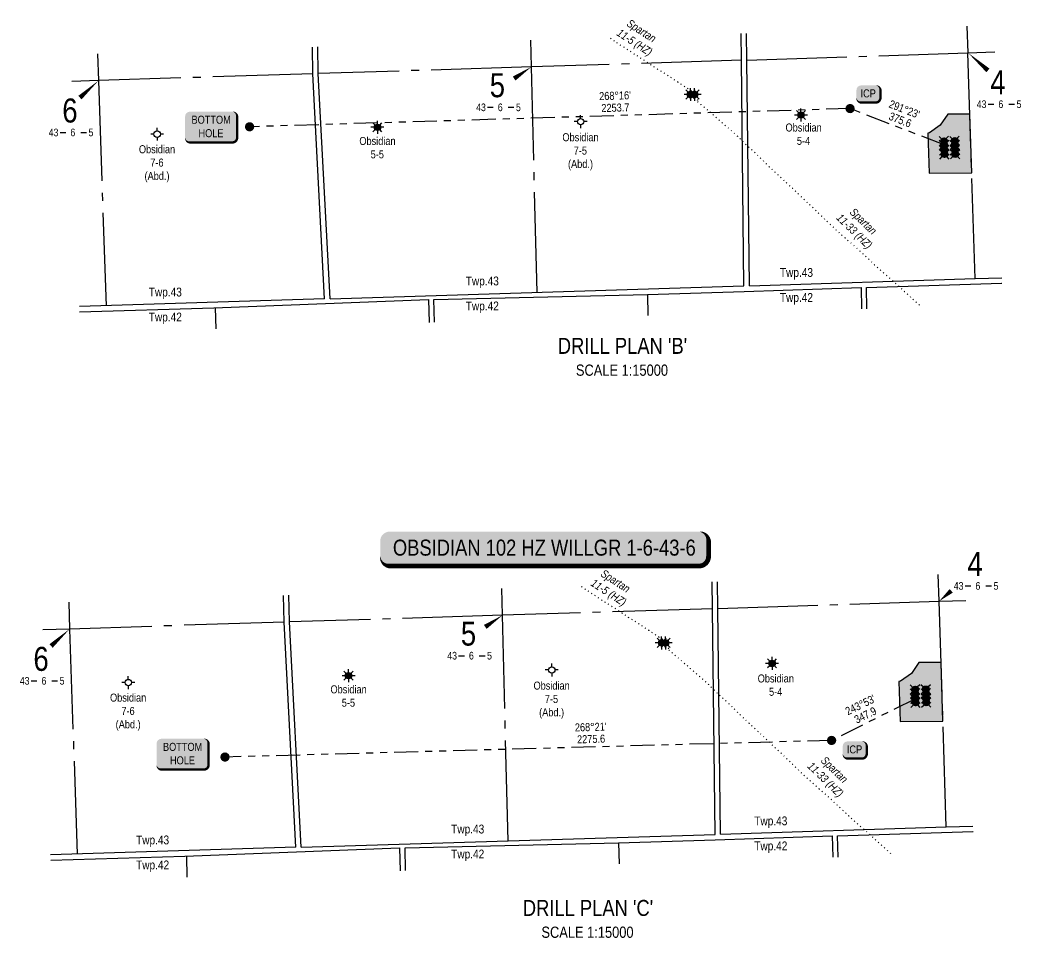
# Model space of a CAD drawing. Extents: x 640289 to 652763, y 5833822 to 5839625.
# Drawn here: x 640428 to 641677, y 5837552 to 5838699 of the extents above; entities that cross this region are included whole.
import ezdxf
from ezdxf.enums import TextEntityAlignment as Align

# ---------------------------------------------------------------- set-up
doc = ezdxf.new("R2010")
doc.units = 0
doc.header["$LTSCALE"] = 5
for name, pattern in [('foc-DOT', [1, 0.2, -0.8]), ('foc-DRILLPATH', [14.75, 6, -1.75, 1.75, -1.75, 1.75, -1.75]), ('foc-QUARTERLINE', [33, 25, -3, 2, -3])]:
    doc.linetypes.add(name, pattern=pattern)
for name, color, linetype in [('10', 1, 'Continuous'), ('9', 3, 'Continuous'), ('AS-DRILL-T', 8, 'Continuous'), ('CG-NOTES', 7, 'Continuous'), ('DETAIL-HZ-Existing', 8, 'foc-DOT'), ('DETAIL-T', 7, 'Continuous'), ('DRILL-T', 8, 'Continuous'), ('F-WS-S', 8, 'Continuous'), ('L-BD', 7, 'Continuous'), ('L-MON', 1, 'Continuous'), ('L-QSEC', 8, 'foc-QUARTERLINE'), ('L-SEC', 7, 'Continuous'), ('L-SECLBL', 7, 'Continuous'), ('L-SECQ', 8, 'foc-QUARTERLINE'), ('P-PDRILLPATH', 12, 'foc-DRILLPATH'), ('P-PROPOSED', 10, 'Continuous'), ('P-PROPOSED-H', 21, 'Continuous')]:
    doc.layers.add(name, color=color, linetype=linetype)
doc.styles.add('100L', font='ARIALN.TTF', dxfattribs={"height": 11})
doc.styles.add('80', font='ARIALN.TTF', dxfattribs={"height": 10})
doc.styles.add('80CG', font='ARIALN.TTF', dxfattribs={"height": 10})
doc.styles.add('80L', font='ARIALN.TTF', dxfattribs={"height": 10})
doc.styles.add('SIMPLEX', font='ARIALN.TTF')

# ---------------------------------------------------------------- blocks, each defined once
blk = doc.blocks.new('*U40')
h = blk.add_hatch(color=255)
edge = h.paths.add_edge_path()
edge.add_line((-96.5, -11.5), (96.5, -11.5))
edge.add_arc((96.5, -5.5), 6, 270, 360)
edge.add_line((102.5, -5.5), (102.5, 4))
edge.add_arc((96.5, 4), 6, 0, 90)
edge.add_line((96.5, 10), (-96.5, 10))
edge.add_arc((-96.5, 4), 6, 90, 180)
edge.add_line((-102.5, 4), (-102.5, -5.5))
edge.add_arc((-96.5, -5.5), 6, 180, 270)
at = {"color": 14, "flags": 128}
blk.add_lwpolyline([(-96.5, -11.5, 3, 3, 0), (96.5, -11.5, 3, 3, 0.414214), (102.5, -5.5, 3, 3, 0), (102.5, 4, 3, 0, 0.414214), (96.5, 10, 0, 0, 0), (-96.5, 10, 0, 0, 0.414214), (-102.5, 4, 0, 0, 0), (-102.5, -5.5, 0, 3, 0.414214)], format="xyseb", close=True, dxfattribs=at)
at = {"color": 14, "style": '80'}
blk.add_attdef('DRILL_001', (-16.45, -5), '', height=10, dxfattribs=at)
blk = doc.blocks.new('L-SECLBL')
at = {"layer": '9', "color": 7}
for p, q in [((-5.1, -27.8), (-12.3, -27.8)), ((20.7, -27.8), (13.5, -27.8))]:
    blk.add_line(p, q, dxfattribs=at)
at = {"layer": '10', "color": 2, "style": 'SIMPLEX'}
blk.add_attdef('SEC', text='', height=30, dxfattribs=at).set_placement((0, 0), align=Align.MIDDLE)
at = {"layer": '10', "color": 5, "style": '80L'}
blk.add_attdef('TWP', text='', height=9.5, dxfattribs=at).set_placement((-14.4, -27.4), align=Align.MIDDLE_RIGHT)
blk.add_attdef('RGE', text='', height=9.5, dxfattribs=at).set_placement((3.6, -27.4), align=Align.MIDDLE_CENTER)
blk.add_attdef('MER', text='', height=9.5, dxfattribs=at).set_placement((23.2, -27.4), align=Align.MIDDLE_LEFT)
blk = doc.blocks.new('WC')
at = {"layer": 'L-MON'}
h = blk.add_hatch(color=255, dxfattribs=at)
h.dxf.hatch_style = 1
edge = h.paths.add_edge_path()
edge.add_arc((0, 0), 0.9, 0, 360)
at = {"layer": 'L-MON', "color": 240, "flags": 128}
for points in [[(-0.62, 0.5), (-1.23, 1.12)], [(0.52, 0.61), (1.13, 1.21)], [(-1.18, -1.18), (-0.56, -0.57)], [(1.16, -1.18), (0.56, -0.57)]]:
    blk.add_lwpolyline(points, dxfattribs=at)
at = {"layer": 'L-MON', "color": 240}
for radius in [0.8, 0.373]:
    blk.add_circle((0, 0), radius, dxfattribs=at)
blk = doc.blocks.new('plbh')
at = {"layer": 'L-MON'}
h = blk.add_hatch(color=255, dxfattribs=at)
h.dxf.hatch_style = 1
edge = h.paths.add_edge_path()
edge.add_arc((0, 0), 1.16, 0, 360)
h = blk.add_hatch(color=256, dxfattribs=at)
h.dxf.hatch_style = 1
h.paths.add_polyline_path([(-0.96, 0, 1), (0.96, 0, 1)])
h.paths.add_polyline_path([(0.91, 0, -1), (-0.91, 0, -1)], flags=16)
h.paths.add_polyline_path([(0.45, 0, -1), (-0.45, 0, -1)], flags=0)
h = blk.add_hatch(color=256, dxfattribs=at)
h.dxf.hatch_style = 1
h.paths.add_polyline_path([(-0.45, 0, 1), (0.45, 0, 1)])
h.paths.add_polyline_path([(0.4, 0, -1), (-0.4, 0, -1)], flags=16)
at = {"layer": 'L-MON', "color": 240}
for radius in [0.96, 0.91, 0.45, 0.4]:
    blk.add_circle((0, 0), radius, dxfattribs=at)
blk = doc.blocks.new('GAS')
h = blk.add_hatch(color=255)
h.dxf.hatch_style = 1
edge = h.paths.add_edge_path()
edge.add_arc((0, 0), 0.9, 0, 360)
for p, q in [((-0.81, 0), (-1.62, 0)), ((-0.57, 0.57), (-1.14, 1.14)), ((0, 0.81), (0, 1.62)), ((0.57, 0.57), (1.14, 1.14)), ((1.62, 0), (0.81, 0)), ((-0.57, -0.57), (-1.14, -1.14)), ((0, -0.81), (0, -1.62)), ((1.14, -1.14), (0.57, -0.57))]:
    blk.add_line(p, q)
blk.add_circle((0, 0), 0.8)
blk = doc.blocks.new('GABD')
for p, q in [((-0.81, 0), (-1.62, 0)), ((0, 0.81), (0, 1.62)), ((1.62, 0), (0.81, 0)), ((0, -0.81), (0, -1.62))]:
    blk.add_line(p, q)
blk.add_circle((0, 0), 0.8)
blk = doc.blocks.new('*U60')
h = blk.add_hatch(color=255)
edge = h.paths.add_edge_path()
edge.add_line((-9, -11.5), (9, -11.5))
edge.add_arc((9, -5.5), 6, 270, 360)
edge.add_line((15, -5.5), (15, 4))
edge.add_arc((9, 4), 6, 0, 90)
edge.add_line((9, 10), (-9, 10))
edge.add_arc((-9, 4), 6, 90, 180)
edge.add_line((-15, 4), (-15, -5.5))
edge.add_arc((-9, -5.5), 6, 180, 270)
at = {"color": 14, "flags": 128}
blk.add_lwpolyline([(-9, -11.5, 3, 3, 0), (9, -11.5, 3, 3, 0.414214), (15, -5.5, 3, 3, 0), (15, 4, 3, 0, 0.414214), (9, 10, 0, 0, 0), (-9, 10, 0, 0, 0.414214), (-15, 4, 0, 0, 0), (-15, -5.5, 0, 3, 0.414214)], format="xyseb", close=True, dxfattribs=at)
at = {"color": 14, "style": '80'}
blk.add_attdef('ENTER_TEXT_001', (-26.8, -4.9), '', height=10, dxfattribs=at)
blk = doc.blocks.new('*U59')
h = blk.add_hatch(color=255)
edge = h.paths.add_edge_path()
edge.add_line((-26.5, -20), (26.5, -20))
edge.add_arc((26.5, -14), 6, 270, 360)
edge.add_line((32.5, -14), (32.5, 12.5))
edge.add_arc((26.5, 12.5), 6, 0, 90)
edge.add_line((26.5, 18.5), (-26.5, 18.5))
edge.add_arc((-26.5, 12.5), 6, 90, 180)
edge.add_line((-32.5, 12.5), (-32.5, -14))
edge.add_arc((-26.5, -14), 6, 180, 270)
at = {"color": 14, "flags": 128}
blk.add_lwpolyline([(-26.5, -20, 3, 3, 0), (26.5, -20, 3, 3, 0.414214), (32.5, -14, 3, 3, 0), (32.5, 12.5, 3, 0, 0.414214), (26.5, 18.5, 0, 0, 0), (-26.5, 18.5, 0, 0, 0.414214), (-32.5, 12.5, 0, 0, 0), (-32.5, -14, 0, 3, 0.414214)], format="xyseb", close=True, dxfattribs=at)
at = {"color": 14, "style": '80'}
blk.add_attdef('ENTER_TEXT_001', (-26.8, -4.9), '', height=10, dxfattribs=at)

msp = doc.modelspace()

# ---------------------------------------------------------------- hatches: boundary and pattern name
at = {"layer": 'P-PROPOSED-H'}
h = msp.add_hatch(color=256, dxfattribs=at)
h.dxf.hatch_style = 1
h.paths.add_polyline_path([(641562.694, 5838507.181), (641616.017, 5838507.835), (641613.715, 5838581.124), (641586.126, 5838580.786), (641576.767, 5838567.296), (641563.075, 5838557.65), (641561.125, 5838557.123)])
h = msp.add_hatch(color=256, dxfattribs=at)
h.dxf.hatch_style = 1
h.paths.add_polyline_path([(641526.635, 5837822.22), (641579.958, 5837822.873), (641577.655, 5837896.162), (641550.067, 5837895.824), (641540.707, 5837882.335), (641527.016, 5837872.688), (641525.065, 5837872.162)])

# ---------------------------------------------------------------- linework, layer by layer
at = {"layer": 'DETAIL-HZ-Existing', "flags": 128}
for points in [[(641269.887, 5838605.463), (641269.891, 5838605.437), (641269.905, 5838605.424), (641269.932, 5838605.401), (641269.95, 5838605.375), (641269.96, 5838605.355), (641269.962, 5838605.312), (641269.953, 5838605.269), (641269.937, 5838605.235), (641269.912, 5838605.201), (641269.88, 5838605.156), (641269.841, 5838605.125), (641269.788, 5838605.1), (641269.722, 5838605.071), (641269.643, 5838605.042), (641269.564, 5838605.013), (641269.455, 5838604.98), (641269.348, 5838604.977), (641269.267, 5838605.018), (641269.185, 5838605.079), (641269.11, 5838605.133), (641269.062, 5838605.162), (641269.021, 5838605.194), (641268.977, 5838605.232), (641268.919, 5838605.277), (641268.844, 5838605.325), (641268.76, 5838605.359), (641268.669, 5838605.393), (641268.584, 5838605.437), (641268.512, 5838605.488), (641268.448, 5838605.533), (641268.246, 5838605.681), (641268.147, 5838605.764), (641268.091, 5838605.853), (641268.075, 5838605.932), (641268.11, 5838606.01), (641268.187, 5838606.086), (641268.282, 5838606.142), (641268.391, 5838606.198), (641268.5, 5838606.242), (641268.606, 5838606.248), (641268.7, 5838606.238), (641268.78, 5838606.227), (641268.857, 5838606.216), (641268.938, 5838606.202), (641269.025, 5838606.194), (641269.105, 5838606.18), (641269.172, 5838606.159), (641269.24, 5838606.121), (641269.305, 5838606.079), (641269.363, 5838606.038), (641269.411, 5838605.992), (641269.453, 5838605.937), (641269.488, 5838605.881), (641269.509, 5838605.822), (641269.521, 5838605.772), (641269.522, 5838605.726), (641269.517, 5838605.686), (641269.514, 5838605.652), (641269.518, 5838605.639), (641269.511, 5838605.645), (641269.504, 5838605.662), (641269.503, 5838605.685), (641269.493, 5838605.711), (641269.458, 5838605.74), (641269.404, 5838605.762), (641269.337, 5838605.78), (641269.266, 5838605.805), (641269.202, 5838605.843), (641269.161, 5838605.875), (641269.136, 5838605.917), (641269.115, 5838605.95), (641269.115, 5838605.977), (641269.107, 5838606.003), (641269.1, 5838606.023), (641269.123, 5838606.03), (641269.174, 5838606.009), (641269.249, 5838605.944), (641269.351, 5838605.871), (641269.463, 5838605.817), (641269.584, 5838605.784), (641269.708, 5838605.775), (641269.817, 5838605.778), (641269.914, 5838605.788), (641270.004, 5838605.794), (641270.083, 5838605.806), (641270.141, 5838605.791), (641270.168, 5838605.769), (641270.192, 5838605.759), (641270.218, 5838605.767), (641270.258, 5838605.778), (641270.297, 5838605.792), (641270.347, 5838605.811), (641270.41, 5838605.826), (641270.433, 5838605.813), (641270.421, 5838605.766), (641270.42, 5838605.719), (641270.434, 5838605.67), (641270.449, 5838605.64), (641270.432, 5838605.643), (641270.391, 5838605.672), (641270.366, 5838605.718), (641270.371, 5838605.768), (641270.393, 5838605.822), (641270.412, 5838605.843), (641270.426, 5838605.84), (641270.459, 5838605.834), (641270.493, 5838605.822), (641270.487, 5838605.795), (641270.481, 5838605.775), (641270.531, 5838605.776), (641270.601, 5838605.798), (641270.653, 5838605.833), (641270.692, 5838605.868), (641270.708, 5838605.892), (641270.711, 5838605.885), (641270.709, 5838605.862), (641270.706, 5838605.851), (641270.679, 5838605.837), (641270.636, 5838605.829), (641270.592, 5838605.848), (641270.551, 5838605.9), (641270.55, 5838605.94), (641270.546, 5838605.957), (641270.528, 5838605.993), (641270.513, 5838606.032), (641270.519, 5838606.073), (641270.524, 5838606.109), (641270.527, 5838606.143), (641270.546, 5838606.17), (641270.565, 5838606.197), (641270.588, 5838606.218), (641270.604, 5838606.245), (641270.636, 5838606.273), (641270.692, 5838606.291), (641270.755, 5838606.323), (641270.82, 5838606.358), (641270.883, 5838606.387), (641270.922, 5838606.425), (641270.923, 5838606.482), (641270.925, 5838606.545), (641270.93, 5838606.609), (641270.951, 5838606.673), (641270.983, 5838606.717), (641271.028, 5838606.762), (641271.067, 5838606.803), (641271.122, 5838606.854), (641271.233, 5838606.945), (641271.361, 5838607.022), (641271.38, 5838607.056), (641271.362, 5838607.095), (641271.314, 5838607.13), (641271.196, 5838607.167), (641270.978, 5838607.22), (641270.625, 5838607.323), (641270.153, 5838607.496), (641269.565, 5838607.751), (641268.898, 5838608.081), (641268.172, 5838608.466), (641267.402, 5838608.9), (641266.587, 5838609.385), (641265.72, 5838609.926), (641264.832, 5838610.513), (641263.927, 5838611.129), (641262.957, 5838611.76), (641261.927, 5838612.423), (641260.859, 5838613.114), (641259.77, 5838613.838), (641258.588, 5838614.637), (641257.301, 5838615.521), (641255.888, 5838616.483), (641254.361, 5838617.487), (641252.752, 5838618.526), (641251.088, 5838619.613), (641249.38, 5838620.751), (641247.613, 5838621.935), (641245.769, 5838623.164), (641243.873, 5838624.427), (641241.926, 5838625.729), (641239.899, 5838627.052), (641237.81, 5838628.406), (641235.548, 5838629.898), (641233.363, 5838631.33), (641231.072, 5838632.771), (641228.65, 5838634.229), (641226.11, 5838635.746), (641223.522, 5838637.312), (641220.929, 5838638.911), (641218.344, 5838640.584), (641215.76, 5838642.317), (641213.166, 5838644.073), (641210.582, 5838645.826), (641207.959, 5838647.567), (641205.296, 5838649.274), (641202.617, 5838650.954), (641199.955, 5838652.662), (641197.295, 5838654.369), (641194.613, 5838656.065), (641191.944, 5838657.762), (641189.271, 5838659.482), (641186.62, 5838661.223), (641179.929, 5838665.567), (641174.606, 5838669.014), (641169.347, 5838672.567), (641164.209, 5838676.277), (641163.993, 5838676.44)], [(641264.88, 5838605.461), (641264.917, 5838605.455), (641264.972, 5838605.403), (641264.93, 5838605.369), (641264.86, 5838605.367), (641264.767, 5838605.33), (641264.665, 5838605.284), (641264.517, 5838605.229), (641264.29, 5838605.143), (641264.009, 5838605.034), (641263.709, 5838604.942), (641263.45, 5838604.904), (641263.272, 5838604.945), (641263.165, 5838605.065), (641263.083, 5838605.216), (641263.034, 5838605.405), (641263.072, 5838605.603), (641263.174, 5838605.753), (641263.328, 5838605.834), (641263.51, 5838605.903), (641263.717, 5838605.982), (641263.889, 5838606.028), (641263.942, 5838606.036), (641264.131, 5838606.092), (641264.326, 5838606.154), (641264.517, 5838606.223), (641264.688, 5838606.305), (641264.842, 5838606.396), (641264.993, 5838606.484), (641265.117, 5838606.555), (641265.222, 5838606.618), (641265.241, 5838606.655), (641265.178, 5838606.65), (641265.092, 5838606.627), (641264.996, 5838606.605), (641264.9, 5838606.585), (641264.816, 5838606.579), (641264.74, 5838606.583), (641264.662, 5838606.598), (641264.588, 5838606.622), (641264.534, 5838606.651), (641264.451, 5838606.645), (641264.305, 5838606.604), (641264.15, 5838606.562), (641263.977, 5838606.534), (641263.782, 5838606.488), (641263.601, 5838606.426), (641263.432, 5838606.364), (641263.356, 5838606.245), (641263.39, 5838606.099), (641263.445, 5838605.931), (641263.488, 5838605.735), (641263.504, 5838605.529), (641263.531, 5838605.303), (641263.621, 5838605.099), (641263.732, 5838604.929), (641263.844, 5838604.769), (641263.948, 5838604.632), (641264.041, 5838604.541), (641264.123, 5838604.481), (641264.194, 5838604.429), (641264.3, 5838604.349), (641264.437, 5838604.233), (641264.611, 5838604.088), (641264.823, 5838603.925), (641265.069, 5838603.725), (641265.339, 5838603.504), (641265.613, 5838603.282), (641265.89, 5838603.063), (641266.204, 5838602.819), (641266.528, 5838602.562), (641267.191, 5838602.055), (641268.155, 5838601.357), (641269.032, 5838600.717), (641269.843, 5838600.151), (641270.557, 5838599.679), (641271.171, 5838599.338), (641271.741, 5838599.131), (641272.17, 5838598.958), (641272.474, 5838598.803), (641272.707, 5838598.73), (641273.078, 5838598.695), (641273.268, 5838598.714), (641273.447, 5838598.746), (641273.586, 5838598.76), (641273.667, 5838598.739), (641273.656, 5838598.649), (641273.573, 5838598.546), (641273.512, 5838598.448), (641273.414, 5838598.378), (641273.258, 5838598.36), (641273.099, 5838598.335), (641272.96, 5838598.301), (641272.828, 5838598.26), (641272.676, 5838598.216), (641272.503, 5838598.181), (641272.354, 5838598.149), (641272.239, 5838598.099), (641272.147, 5838598.056), (641272.071, 5838598.027), (641272.015, 5838598.006), (641271.952, 5838597.987), (641271.915, 5838597.989), (641271.872, 5838598.008), (641271.851, 5838598.014), (641271.848, 5838598.014), (641271.848, 5838598.011), (641271.869, 5838597.988), (641271.934, 5838597.93), (641272.053, 5838597.84), (641272.234, 5838597.709), (641272.282, 5838597.677), (641272.483, 5838597.526), (641272.794, 5838597.282), (641273.183, 5838596.984), (641273.644, 5838596.618), (641274.174, 5838596.18), (641274.736, 5838595.683), (641275.37, 5838595.112), (641276.096, 5838594.494), (641276.89, 5838593.831), (641277.937, 5838592.942), (641279.648, 5838591.496), (641281.074, 5838590.329), (641281.973, 5838589.606), (641282.933, 5838588.844), (641283.999, 5838588.006), (641285.168, 5838587.061), (641286.424, 5838585.998), (641287.623, 5838584.947), (641288.77, 5838583.935), (641289.996, 5838582.881), (641291.177, 5838581.87), (641292.341, 5838580.878), (641293.567, 5838579.814), (641294.831, 5838578.705), (641296.167, 5838577.515), (641297.55, 5838576.253), (641298.949, 5838574.971), (641300.396, 5838573.651), (641301.839, 5838572.364), (641303.366, 5838571.053), (641305.008, 5838569.678), (641306.623, 5838568.32), (641308.328, 5838566.86), (641310.122, 5838565.307), (641311.838, 5838563.818), (641313.652, 5838562.256), (641315.604, 5838560.57), (641317.393, 5838558.99), (641319.309, 5838557.264), (641321.364, 5838555.362), (641323.376, 5838553.432), (641325.301, 5838551.539), (641327.185, 5838549.665), (641329.189, 5838547.688), (641331.189, 5838545.744), (641333.235, 5838543.798), (641335.321, 5838541.853), (641337.44, 5838539.92), (641339.624, 5838537.955), (641341.76, 5838536.031), (641343.348, 5838534.579), (641343.934, 5838534.036), (641346.131, 5838531.972), (641348.243, 5838529.948), (641350.383, 5838527.875), (641352.589, 5838525.72), (641354.648, 5838523.695), (641356.785, 5838521.598), (641359.043, 5838519.389), (641361.07, 5838517.412), (641363.224, 5838515.333), (641365.401, 5838513.241), (641368.872, 5838509.951), (641372.187, 5838506.859), (641374.211, 5838504.98), (641375.484, 5838503.784), (641378.773, 5838500.679), (641382.074, 5838497.587), (641385.399, 5838494.509), (641388.732, 5838491.455), (641392.082, 5838488.418), (641395.365, 5838485.292), (641398.576, 5838482.104), (641401.845, 5838478.978), (641405.156, 5838475.887), (641408.419, 5838472.747), (641411.701, 5838469.631), (641415.077, 5838466.608), (641418.368, 5838463.526), (641421.596, 5838460.342), (641424.843, 5838457.172), (641428.086, 5838454.018), (641431.353, 5838450.869), (641434.619, 5838447.743), (641437.888, 5838444.616), (641441.163, 5838441.501), (641444.478, 5838438.409), (641447.818, 5838435.362), (641451.194, 5838432.336), (641454.563, 5838429.319), (641457.933, 5838426.299), (641461.328, 5838423.311), (641464.742, 5838420.342), (641468.173, 5838417.371), (641471.575, 5838414.386), (641474.935, 5838411.349), (641478.289, 5838408.295), (641481.616, 5838405.224), (641484.918, 5838402.123), (641488.203, 5838399.004), (641491.476, 5838395.878), (641494.771, 5838392.759), (641498.109, 5838389.695), (641501.468, 5838386.671), (641504.85, 5838383.662), (641508.242, 5838380.67), (641511.617, 5838377.684), (641515.028, 5838374.712), (641518.456, 5838371.76), (641521.848, 5838368.761), (641525.201, 5838365.711), (641528.551, 5838362.658), (641531.898, 5838359.614), (641535.236, 5838356.546), (641538.556, 5838353.475), (641541.9, 5838350.415), (641545.257, 5838347.375), (641548.626, 5838344.345), (641551.989, 5838341.318), (641553.498, 5838339.956)], [(641269.887, 5838605.463), (641269.891, 5838605.437), (641269.905, 5838605.424), (641269.932, 5838605.401), (641269.95, 5838605.375), (641269.96, 5838605.355), (641269.962, 5838605.312), (641269.953, 5838605.269), (641269.937, 5838605.235), (641269.912, 5838605.201), (641269.88, 5838605.156), (641269.841, 5838605.125), (641269.788, 5838605.1), (641269.722, 5838605.071), (641269.643, 5838605.042), (641269.564, 5838605.013), (641269.455, 5838604.98), (641269.348, 5838604.977), (641269.267, 5838605.018), (641269.185, 5838605.079), (641269.11, 5838605.133), (641269.062, 5838605.162), (641269.021, 5838605.194), (641268.977, 5838605.232), (641268.919, 5838605.277), (641268.844, 5838605.325), (641268.76, 5838605.359), (641268.669, 5838605.393), (641268.584, 5838605.437), (641268.512, 5838605.488), (641268.448, 5838605.533), (641268.246, 5838605.681), (641268.147, 5838605.764), (641268.091, 5838605.849), (641268.075, 5838605.932), (641268.11, 5838606.01), (641268.187, 5838606.086), (641268.282, 5838606.142), (641268.388, 5838606.198), (641268.5, 5838606.242), (641268.606, 5838606.248), (641268.696, 5838606.238), (641268.78, 5838606.227), (641268.854, 5838606.216), (641268.938, 5838606.202), (641269.025, 5838606.194), (641269.105, 5838606.18), (641269.172, 5838606.159), (641269.24, 5838606.121), (641269.305, 5838606.079), (641269.359, 5838606.038), (641269.411, 5838605.992), (641269.453, 5838605.937), (641269.488, 5838605.881), (641269.509, 5838605.822), (641269.518, 5838605.772), (641269.522, 5838605.726), (641269.517, 5838605.682), (641269.514, 5838605.652), (641269.518, 5838605.636), (641269.511, 5838605.645), (641269.504, 5838605.662), (641269.503, 5838605.685), (641269.493, 5838605.711), (641269.458, 5838605.74), (641269.404, 5838605.762), (641269.337, 5838605.78), (641269.266, 5838605.805), (641269.202, 5838605.843), (641269.161, 5838605.875), (641269.133, 5838605.917), (641269.115, 5838605.95), (641269.115, 5838605.977), (641269.107, 5838606.003), (641269.1, 5838606.023), (641269.123, 5838606.03), (641269.174, 5838606.009), (641269.249, 5838605.944), (641269.351, 5838605.871), (641269.463, 5838605.817), (641269.584, 5838605.784), (641269.704, 5838605.775), (641269.817, 5838605.778), (641269.914, 5838605.788), (641270, 5838605.793), (641270.083, 5838605.806), (641270.141, 5838605.791), (641270.168, 5838605.769), (641270.192, 5838605.759), (641270.218, 5838605.767), (641270.258, 5838605.778), (641270.297, 5838605.792), (641270.347, 5838605.811), (641270.41, 5838605.826), (641270.433, 5838605.813), (641270.421, 5838605.766), (641270.42, 5838605.719), (641270.434, 5838605.67), (641270.449, 5838605.64), (641270.432, 5838605.643), (641270.391, 5838605.672), (641270.363, 5838605.718), (641270.368, 5838605.768), (641270.393, 5838605.822), (641270.412, 5838605.843), (641270.426, 5838605.84), (641270.459, 5838605.834), (641270.493, 5838605.822), (641270.487, 5838605.795), (641270.481, 5838605.771), (641270.531, 5838605.776), (641270.601, 5838605.798), (641270.653, 5838605.833), (641270.692, 5838605.868), (641270.708, 5838605.892), (641270.711, 5838605.885), (641270.709, 5838605.862), (641270.706, 5838605.848), (641270.676, 5838605.837), (641270.636, 5838605.829), (641270.592, 5838605.848), (641270.551, 5838605.9), (641270.55, 5838605.94), (641270.546, 5838605.957), (641270.528, 5838605.989), (641270.513, 5838606.032), (641270.519, 5838606.073), (641270.524, 5838606.109), (641270.527, 5838606.143), (641270.543, 5838606.17), (641270.565, 5838606.194), (641270.585, 5838606.215), (641270.604, 5838606.242), (641270.636, 5838606.27), (641270.689, 5838606.291), (641270.755, 5838606.323), (641270.82, 5838606.358), (641270.883, 5838606.387), (641270.918, 5838606.425), (641270.923, 5838606.482), (641270.925, 5838606.545), (641270.93, 5838606.609), (641270.951, 5838606.673), (641270.983, 5838606.717), (641271.028, 5838606.762), (641271.064, 5838606.803), (641271.122, 5838606.854), (641271.233, 5838606.941), (641271.361, 5838607.022), (641271.433, 5838607.041), (641271.477, 5838607.049), (641271.437, 5838607.047), (641271.354, 5838607.035), (641271.287, 5838607.023), (641271.25, 5838607.032), (641271.24, 5838607.048), (641271.249, 5838607.075), (641271.271, 5838607.109), (641271.304, 5838607.133), (641271.336, 5838607.161), (641271.385, 5838607.203), (641271.43, 5838607.251), (641271.479, 5838607.299), (641271.502, 5838607.313), (641271.557, 5838607.358), (641271.883, 5838607.601)], [(641233.828, 5837920.502), (641233.832, 5837920.475), (641233.846, 5837920.462), (641233.873, 5837920.439), (641233.891, 5837920.413), (641233.901, 5837920.394), (641233.902, 5837920.35), (641233.894, 5837920.307), (641233.878, 5837920.273), (641233.852, 5837920.239), (641233.82, 5837920.194), (641233.781, 5837920.163), (641233.729, 5837920.138), (641233.663, 5837920.11), (641233.584, 5837920.081), (641233.505, 5837920.052), (641233.396, 5837920.018), (641233.289, 5837920.015), (641233.208, 5837920.056), (641233.126, 5837920.117), (641233.051, 5837920.171), (641233.003, 5837920.2), (641232.962, 5837920.232), (641232.918, 5837920.271), (641232.86, 5837920.316), (641232.785, 5837920.363), (641232.7, 5837920.397), (641232.609, 5837920.431), (641232.525, 5837920.475), (641232.453, 5837920.527), (641232.388, 5837920.571), (641232.187, 5837920.719), (641232.088, 5837920.802), (641232.032, 5837920.891), (641232.016, 5837920.97), (641232.051, 5837921.048), (641232.128, 5837921.124), (641232.223, 5837921.18), (641232.332, 5837921.237), (641232.44, 5837921.28), (641232.547, 5837921.287), (641232.641, 5837921.276), (641232.721, 5837921.265), (641232.798, 5837921.254), (641232.878, 5837921.24), (641232.965, 5837921.232), (641233.046, 5837921.218), (641233.113, 5837921.197), (641233.181, 5837921.159), (641233.246, 5837921.118), (641233.304, 5837921.076), (641233.352, 5837921.031), (641233.393, 5837920.975), (641233.428, 5837920.92), (641233.45, 5837920.86), (641233.462, 5837920.811), (641233.463, 5837920.764), (641233.458, 5837920.724), (641233.455, 5837920.69), (641233.459, 5837920.677), (641233.452, 5837920.684), (641233.445, 5837920.7), (641233.444, 5837920.723), (641233.434, 5837920.75), (641233.399, 5837920.779), (641233.345, 5837920.8), (641233.278, 5837920.818), (641233.207, 5837920.843), (641233.143, 5837920.881), (641233.102, 5837920.913), (641233.077, 5837920.956), (641233.056, 5837920.988), (641233.055, 5837921.015), (641233.048, 5837921.042), (641233.041, 5837921.061), (641233.064, 5837921.069), (641233.114, 5837921.047), (641233.19, 5837920.982), (641233.292, 5837920.909), (641233.404, 5837920.856), (641233.525, 5837920.823), (641233.648, 5837920.813), (641233.758, 5837920.816), (641233.855, 5837920.826), (641233.945, 5837920.832), (641234.024, 5837920.844), (641234.081, 5837920.829), (641234.109, 5837920.807), (641234.132, 5837920.797), (641234.159, 5837920.805), (641234.199, 5837920.816), (641234.238, 5837920.831), (641234.288, 5837920.849), (641234.35, 5837920.864), (641234.374, 5837920.851), (641234.362, 5837920.804), (641234.36, 5837920.758), (641234.375, 5837920.708), (641234.389, 5837920.679), (641234.373, 5837920.681), (641234.332, 5837920.71), (641234.307, 5837920.756), (641234.312, 5837920.806), (641234.334, 5837920.86), (641234.353, 5837920.881), (641234.367, 5837920.878), (641234.4, 5837920.872), (641234.434, 5837920.86), (641234.428, 5837920.833), (641234.422, 5837920.813), (641234.472, 5837920.814), (641234.541, 5837920.837), (641234.594, 5837920.871), (641234.633, 5837920.906), (641234.649, 5837920.93), (641234.652, 5837920.923), (641234.65, 5837920.9), (641234.647, 5837920.89), (641234.62, 5837920.876), (641234.577, 5837920.868), (641234.533, 5837920.886), (641234.492, 5837920.938), (641234.49, 5837920.978), (641234.487, 5837920.995), (641234.469, 5837921.031), (641234.454, 5837921.071), (641234.46, 5837921.111), (641234.465, 5837921.148), (641234.468, 5837921.181), (641234.487, 5837921.208), (641234.506, 5837921.236), (641234.529, 5837921.256), (641234.545, 5837921.283), (641234.577, 5837921.311), (641234.633, 5837921.33), (641234.696, 5837921.361), (641234.761, 5837921.397), (641234.824, 5837921.425), (641234.863, 5837921.463), (641234.864, 5837921.52), (641234.866, 5837921.583), (641234.87, 5837921.647), (641234.892, 5837921.711), (641234.924, 5837921.755), (641234.969, 5837921.8), (641235.008, 5837921.841), (641235.063, 5837921.893), (641235.174, 5837921.983), (641235.302, 5837922.06), (641235.321, 5837922.094), (641235.303, 5837922.133), (641235.255, 5837922.169), (641235.137, 5837922.205), (641234.919, 5837922.259), (641234.565, 5837922.361), (641234.093, 5837922.534), (641233.505, 5837922.789), (641232.838, 5837923.12), (641232.113, 5837923.504), (641231.343, 5837923.938), (641230.528, 5837924.424), (641229.661, 5837924.965), (641228.773, 5837925.551), (641227.868, 5837926.168), (641226.898, 5837926.799), (641225.868, 5837927.461), (641224.8, 5837928.153), (641223.711, 5837928.877), (641222.529, 5837929.675), (641221.242, 5837930.56), (641219.829, 5837931.521), (641218.301, 5837932.525), (641216.693, 5837933.564), (641215.029, 5837934.651), (641213.321, 5837935.79), (641211.554, 5837936.974), (641209.71, 5837938.202), (641207.814, 5837939.465), (641205.867, 5837940.767), (641203.84, 5837942.09), (641201.751, 5837943.444), (641199.488, 5837944.937), (641197.304, 5837946.368), (641195.013, 5837947.81), (641192.591, 5837949.267), (641190.051, 5837950.785), (641187.463, 5837952.35), (641184.87, 5837953.95), (641182.285, 5837955.622), (641179.701, 5837957.355), (641177.107, 5837959.111), (641174.523, 5837960.864), (641171.899, 5837962.606), (641169.237, 5837964.313), (641166.558, 5837965.993), (641163.895, 5837967.7), (641161.236, 5837969.407), (641158.554, 5837971.103), (641155.885, 5837972.8), (641153.211, 5837974.521), (641150.561, 5837976.261), (641143.87, 5837980.605), (641138.547, 5837984.052), (641133.288, 5837987.605), (641128.15, 5837991.315), (641127.934, 5837991.478)], [(641228.821, 5837920.499), (641228.858, 5837920.493), (641228.913, 5837920.442), (641228.87, 5837920.407), (641228.801, 5837920.405), (641228.708, 5837920.369), (641228.606, 5837920.322), (641228.458, 5837920.268), (641228.23, 5837920.181), (641227.95, 5837920.072), (641227.649, 5837919.98), (641227.39, 5837919.942), (641227.213, 5837919.983), (641227.106, 5837920.104), (641227.024, 5837920.254), (641226.975, 5837920.443), (641227.013, 5837920.641), (641227.115, 5837920.791), (641227.269, 5837920.872), (641227.45, 5837920.941), (641227.658, 5837921.021), (641227.83, 5837921.066), (641227.883, 5837921.074), (641228.072, 5837921.13), (641228.267, 5837921.192), (641228.458, 5837921.262), (641228.629, 5837921.343), (641228.783, 5837921.435), (641228.934, 5837921.523), (641229.058, 5837921.593), (641229.163, 5837921.656), (641229.182, 5837921.694), (641229.119, 5837921.688), (641229.033, 5837921.666), (641228.937, 5837921.643), (641228.84, 5837921.623), (641228.757, 5837921.617), (641228.68, 5837921.622), (641228.603, 5837921.636), (641228.529, 5837921.661), (641228.475, 5837921.689), (641228.392, 5837921.683), (641228.246, 5837921.642), (641228.091, 5837921.601), (641227.918, 5837921.572), (641227.723, 5837921.526), (641227.541, 5837921.464), (641227.373, 5837921.402), (641227.297, 5837921.283), (641227.331, 5837921.137), (641227.386, 5837920.969), (641227.429, 5837920.774), (641227.445, 5837920.567), (641227.472, 5837920.341), (641227.561, 5837920.137), (641227.673, 5837919.967), (641227.785, 5837919.807), (641227.889, 5837919.67), (641227.982, 5837919.58), (641228.064, 5837919.519), (641228.135, 5837919.468), (641228.241, 5837919.387), (641228.378, 5837919.272), (641228.552, 5837919.127), (641228.764, 5837918.963), (641229.01, 5837918.764), (641229.28, 5837918.542), (641229.554, 5837918.32), (641229.83, 5837918.101), (641230.145, 5837917.858), (641230.469, 5837917.601), (641231.131, 5837917.094), (641232.096, 5837916.396), (641232.973, 5837915.755), (641233.783, 5837915.189), (641234.498, 5837914.717), (641235.112, 5837914.376), (641235.682, 5837914.17), (641236.111, 5837913.996), (641236.415, 5837913.842), (641236.648, 5837913.769), (641237.019, 5837913.733), (641237.208, 5837913.752), (641237.387, 5837913.784), (641237.527, 5837913.798), (641237.608, 5837913.777), (641237.597, 5837913.687), (641237.514, 5837913.585), (641237.453, 5837913.486), (641237.355, 5837913.416), (641237.199, 5837913.398), (641237.04, 5837913.373), (641236.901, 5837913.339), (641236.769, 5837913.299), (641236.616, 5837913.254), (641236.444, 5837913.219), (641236.295, 5837913.188), (641236.18, 5837913.137), (641236.088, 5837913.095), (641236.012, 5837913.066), (641235.956, 5837913.044), (641235.893, 5837913.025), (641235.856, 5837913.028), (641235.812, 5837913.046), (641235.792, 5837913.052), (641235.789, 5837913.052), (641235.789, 5837913.049), (641235.81, 5837913.026), (641235.875, 5837912.968), (641235.994, 5837912.878), (641236.175, 5837912.747), (641236.223, 5837912.715), (641236.424, 5837912.565), (641236.735, 5837912.32), (641237.124, 5837912.022), (641237.585, 5837911.656), (641238.115, 5837911.218), (641238.677, 5837910.722), (641239.311, 5837910.151), (641240.037, 5837909.532), (641240.831, 5837908.869), (641241.878, 5837907.98), (641243.589, 5837906.535), (641245.015, 5837905.367), (641245.914, 5837904.644), (641246.874, 5837903.882), (641247.94, 5837903.044), (641249.109, 5837902.099), (641250.365, 5837901.037), (641251.564, 5837899.986), (641252.711, 5837898.973), (641253.937, 5837897.92), (641255.118, 5837896.908), (641256.282, 5837895.916), (641257.508, 5837894.853), (641258.772, 5837893.743), (641260.108, 5837892.553), (641261.49, 5837891.291), (641262.89, 5837890.009), (641264.337, 5837888.689), (641265.78, 5837887.402), (641267.307, 5837886.091), (641268.949, 5837884.716), (641270.564, 5837883.358), (641272.269, 5837881.899), (641274.063, 5837880.345), (641275.779, 5837878.856), (641277.593, 5837877.294), (641279.545, 5837875.609), (641281.333, 5837874.028), (641283.25, 5837872.302), (641285.305, 5837870.4), (641287.317, 5837868.47), (641289.242, 5837866.577), (641291.126, 5837864.703), (641293.13, 5837862.726), (641295.129, 5837860.782), (641297.176, 5837858.836), (641299.262, 5837856.892), (641301.381, 5837854.958), (641303.565, 5837852.993), (641305.7, 5837851.07), (641307.288, 5837849.617), (641307.875, 5837849.074), (641310.072, 5837847.01), (641312.184, 5837844.986), (641314.324, 5837842.913), (641316.53, 5837840.758), (641318.589, 5837838.733), (641320.726, 5837836.636), (641322.984, 5837834.427), (641325.011, 5837832.45), (641327.165, 5837830.371), (641329.342, 5837828.279), (641332.813, 5837824.989), (641336.128, 5837821.898), (641338.152, 5837820.018), (641339.425, 5837818.822), (641342.714, 5837815.717), (641346.015, 5837812.625), (641349.34, 5837809.547), (641352.673, 5837806.493), (641356.023, 5837803.456), (641359.306, 5837800.33), (641362.516, 5837797.143), (641365.786, 5837794.016), (641369.097, 5837790.925), (641372.36, 5837787.785), (641375.642, 5837784.669), (641379.018, 5837781.647), (641382.309, 5837778.564), (641385.537, 5837775.38), (641388.784, 5837772.21), (641392.027, 5837769.057), (641395.294, 5837765.907), (641398.559, 5837762.781), (641401.829, 5837759.655), (641405.104, 5837756.539), (641408.419, 5837753.447), (641411.759, 5837750.4), (641415.135, 5837747.374), (641418.504, 5837744.357), (641421.874, 5837741.338), (641425.269, 5837738.349), (641428.683, 5837735.38), (641432.114, 5837732.409), (641435.516, 5837729.424), (641438.876, 5837726.387), (641442.229, 5837723.334), (641445.557, 5837720.263), (641448.859, 5837717.161), (641452.144, 5837714.042), (641455.417, 5837710.916), (641458.712, 5837707.797), (641462.05, 5837704.733), (641465.409, 5837701.71), (641468.791, 5837698.7), (641472.183, 5837695.708), (641475.558, 5837692.722), (641478.969, 5837689.75), (641482.396, 5837686.799), (641485.788, 5837683.8), (641489.142, 5837680.749), (641492.492, 5837677.696), (641495.839, 5837674.652), (641499.176, 5837671.585), (641502.497, 5837668.513), (641505.841, 5837665.453), (641509.198, 5837662.413), (641512.567, 5837659.383), (641515.93, 5837656.356), (641517.439, 5837654.994)], [(641233.828, 5837920.502), (641233.832, 5837920.475), (641233.846, 5837920.462), (641233.873, 5837920.439), (641233.891, 5837920.413), (641233.901, 5837920.394), (641233.902, 5837920.35), (641233.894, 5837920.307), (641233.878, 5837920.273), (641233.852, 5837920.239), (641233.82, 5837920.194), (641233.781, 5837920.163), (641233.729, 5837920.138), (641233.663, 5837920.11), (641233.584, 5837920.081), (641233.505, 5837920.052), (641233.396, 5837920.018), (641233.289, 5837920.015), (641233.208, 5837920.056), (641233.126, 5837920.117), (641233.051, 5837920.171), (641233.003, 5837920.2), (641232.962, 5837920.232), (641232.918, 5837920.271), (641232.86, 5837920.316), (641232.785, 5837920.363), (641232.7, 5837920.397), (641232.609, 5837920.431), (641232.525, 5837920.475), (641232.453, 5837920.527), (641232.388, 5837920.571), (641232.187, 5837920.719), (641232.088, 5837920.802), (641232.032, 5837920.887), (641232.016, 5837920.97), (641232.051, 5837921.048), (641232.128, 5837921.124), (641232.223, 5837921.18), (641232.328, 5837921.237), (641232.44, 5837921.28), (641232.547, 5837921.287), (641232.637, 5837921.276), (641232.721, 5837921.265), (641232.795, 5837921.254), (641232.878, 5837921.24), (641232.965, 5837921.232), (641233.046, 5837921.218), (641233.113, 5837921.197), (641233.181, 5837921.159), (641233.246, 5837921.118), (641233.3, 5837921.076), (641233.352, 5837921.031), (641233.393, 5837920.975), (641233.428, 5837920.92), (641233.45, 5837920.86), (641233.458, 5837920.81), (641233.463, 5837920.764), (641233.458, 5837920.72), (641233.455, 5837920.69), (641233.459, 5837920.674), (641233.452, 5837920.684), (641233.445, 5837920.7), (641233.444, 5837920.723), (641233.434, 5837920.75), (641233.399, 5837920.779), (641233.345, 5837920.8), (641233.278, 5837920.818), (641233.207, 5837920.843), (641233.143, 5837920.881), (641233.102, 5837920.913), (641233.074, 5837920.956), (641233.056, 5837920.988), (641233.055, 5837921.015), (641233.048, 5837921.042), (641233.041, 5837921.061), (641233.064, 5837921.069), (641233.114, 5837921.047), (641233.19, 5837920.982), (641233.292, 5837920.909), (641233.404, 5837920.856), (641233.525, 5837920.823), (641233.645, 5837920.813), (641233.758, 5837920.816), (641233.855, 5837920.826), (641233.941, 5837920.832), (641234.024, 5837920.844), (641234.081, 5837920.829), (641234.109, 5837920.807), (641234.132, 5837920.797), (641234.159, 5837920.805), (641234.199, 5837920.816), (641234.238, 5837920.831), (641234.288, 5837920.849), (641234.35, 5837920.864), (641234.374, 5837920.851), (641234.362, 5837920.804), (641234.36, 5837920.758), (641234.375, 5837920.708), (641234.389, 5837920.679), (641234.373, 5837920.681), (641234.332, 5837920.71), (641234.304, 5837920.756), (641234.309, 5837920.806), (641234.334, 5837920.86), (641234.353, 5837920.881), (641234.367, 5837920.878), (641234.4, 5837920.872), (641234.434, 5837920.86), (641234.428, 5837920.833), (641234.422, 5837920.81), (641234.472, 5837920.814), (641234.541, 5837920.837), (641234.594, 5837920.871), (641234.633, 5837920.906), (641234.649, 5837920.93), (641234.652, 5837920.923), (641234.65, 5837920.9), (641234.647, 5837920.886), (641234.617, 5837920.875), (641234.577, 5837920.868), (641234.533, 5837920.886), (641234.492, 5837920.938), (641234.49, 5837920.978), (641234.487, 5837920.995), (641234.469, 5837921.028), (641234.454, 5837921.071), (641234.46, 5837921.111), (641234.465, 5837921.148), (641234.468, 5837921.181), (641234.484, 5837921.208), (641234.506, 5837921.232), (641234.526, 5837921.253), (641234.545, 5837921.28), (641234.577, 5837921.308), (641234.63, 5837921.329), (641234.696, 5837921.361), (641234.761, 5837921.397), (641234.824, 5837921.425), (641234.859, 5837921.463), (641234.864, 5837921.52), (641234.866, 5837921.583), (641234.87, 5837921.647), (641234.892, 5837921.711), (641234.924, 5837921.755), (641234.969, 5837921.8), (641235.005, 5837921.841), (641235.063, 5837921.893), (641235.174, 5837921.979), (641235.302, 5837922.06), (641235.374, 5837922.079), (641235.417, 5837922.087), (641235.377, 5837922.086), (641235.294, 5837922.073), (641235.228, 5837922.061), (641235.191, 5837922.07), (641235.181, 5837922.086), (641235.19, 5837922.113), (641235.212, 5837922.147), (641235.245, 5837922.172), (641235.277, 5837922.199), (641235.326, 5837922.241), (641235.371, 5837922.289), (641235.42, 5837922.337), (641235.443, 5837922.351), (641235.498, 5837922.396), (641235.824, 5837922.639)]]:
    msp.add_lwpolyline(points, dxfattribs=at)
at = {"layer": 'L-QSEC'}
for p, q in [((641611.388, 5838657.545), (641610.332, 5838690.857)), ((641066.158, 5838639.97), (641065.316, 5838673.35)), ((641335.14, 5838648.283), (641611.315, 5838657.481)), ((641611.315, 5838657.481), (641644.687, 5838658.592)), ((641620.175, 5838375.51), (641611.315, 5838657.481)), ((641328.437, 5838648.181), (641066.158, 5838639.97)), ((641066.158, 5838639.97), (640800.191, 5838631.644)), ((641073.263, 5838358.37), (641066.158, 5838639.97)), ((641211.132, 5838355.851), (641211.72, 5838329.275)), ((640671.479, 5838339.13), (640672.143, 5838312.61)), ((641575.329, 5837972.583), (641574.273, 5838005.895)), ((641030.099, 5837955.008), (641029.257, 5837988.389)), ((641299.081, 5837963.321), (641575.256, 5837972.519)), ((641575.256, 5837972.519), (641608.628, 5837973.63)), ((641584.116, 5837690.548), (641575.256, 5837972.519)), ((641292.378, 5837963.219), (641030.099, 5837955.008)), ((641030.099, 5837955.008), (640764.132, 5837946.682)), ((641037.204, 5837673.408), (641030.099, 5837955.008)), ((641175.073, 5837670.889), (641175.661, 5837644.313)), ((640635.42, 5837654.168), (640636.084, 5837627.648))]:
    msp.add_line(p, q, dxfattribs=at)
at = {"layer": 'L-SEC'}
for p, q in [((641328.436, 5838648.181), (641328.056, 5838681.577)), ((641335.14, 5838648.283), (641334.759, 5838681.797)), ((640793.489, 5838631.43), (640792.752, 5838664.814)), ((640800.19, 5838631.678), (640799.454, 5838665.024)), ((641331.644, 5838366.29), (641328.436, 5838648.181)), ((641338.346, 5838366.504), (641335.14, 5838648.283)), ((640808.104, 5838350.189), (640793.489, 5838631.43)), ((640814.807, 5838350.395), (640800.19, 5838631.678)), ((641338.346, 5838366.504), (641620.175, 5838375.51)), ((641484.526, 5838364.467), (641653.308, 5838369.861)), ((641620.175, 5838375.51), (641653.549, 5838376.577)), ((641653.308, 5838369.861), (641653.759, 5838369.874)), ((640814.807, 5838350.395), (641331.644, 5838366.29)), ((641211.132, 5838355.851), (641331.85, 5838359.589)), ((641331.85, 5838359.589), (641477.825, 5838364.253)), ((641477.825, 5838364.253), (641478.443, 5838337.632)), ((641485.144, 5838337.84), (641484.526, 5838364.467)), ((640808.104, 5838350.189), (640501.885, 5838340.641)), ((640669.543, 5838339.071), (640937.794, 5838349.451)), ((640937.794, 5838349.451), (640938.386, 5838320.869)), ((640944.495, 5838349.608), (641211.132, 5838355.851)), ((640945.087, 5838321.076), (640944.495, 5838349.608)), ((640502.111, 5838333.957), (640669.543, 5838339.071)), ((641292.377, 5837963.219), (641291.997, 5837996.615)), ((641299.081, 5837963.321), (641298.699, 5837996.835)), ((640757.429, 5837946.468), (640756.693, 5837979.852)), ((640764.13, 5837946.716), (640763.395, 5837980.062)), ((641295.584, 5837681.328), (641292.377, 5837963.219)), ((641302.287, 5837681.543), (641299.081, 5837963.321)), ((640772.045, 5837665.227), (640757.429, 5837946.468)), ((640778.748, 5837665.433), (640764.13, 5837946.716)), ((641302.287, 5837681.543), (641584.116, 5837690.548)), ((641448.467, 5837679.506), (641617.249, 5837684.899)), ((641584.116, 5837690.548), (641617.489, 5837691.615)), ((641617.249, 5837684.899), (641617.7, 5837684.912)), ((640778.748, 5837665.433), (641295.584, 5837681.328)), ((640908.436, 5837664.646), (641175.073, 5837670.889)), ((641175.073, 5837670.889), (641295.791, 5837674.627)), ((641295.791, 5837674.627), (641441.766, 5837679.292)), ((641441.766, 5837679.292), (641442.384, 5837652.671)), ((641449.085, 5837652.878), (641448.467, 5837679.506)), ((640772.045, 5837665.227), (640465.826, 5837655.679)), ((640633.483, 5837654.109), (640901.734, 5837664.489)), ((640901.734, 5837664.489), (640902.327, 5837635.907)), ((640909.027, 5837636.114), (640908.436, 5837664.646)), ((640466.051, 5837648.996), (640633.483, 5837654.109))]:
    msp.add_line(p, q, dxfattribs=at)
at = {"layer": 'L-SECLBL', "flags": 128}
for points in [[(641611.388, 5838657.545, 0, 5.998, 0), (641636.213, 5838635.597, 0, 0, 0)], [(641066.158, 5838639.97, 0, 5.998, 0), (641044.709, 5838625.434, 0, 0, 0)], [(640525.712, 5838622.774, 0, 5.998, 0), (640502.586, 5838601.583, 0, 0, 0)], [(641575.329, 5837972.583, 0, 5.998, 0), (641590.4, 5837985.499, 0, 0, 0)], [(641030.099, 5837955.008, 0, 5.998, 0), (641008.65, 5837940.473, 0, 0, 0)], [(640489.652, 5837937.813, 0, 5.998, 0), (640466.527, 5837916.621, 0, 0, 0)]]:
    msp.add_lwpolyline(points, format="xyseb", dxfattribs=at)
at = {"layer": 'L-SECQ'}
for p, q in [((640524.586, 5838656.146), (640525.712, 5838622.774)), ((640793.489, 5838631.43), (640525.712, 5838622.774)), ((640525.712, 5838622.774), (640492.339, 5838621.696)), ((640525.712, 5838622.774), (640535.193, 5838341.68)), ((640488.527, 5837971.184), (640489.652, 5837937.813)), ((640757.429, 5837946.468), (640489.652, 5837937.813)), ((640489.652, 5837937.813), (640456.279, 5837936.734)), ((640489.652, 5837937.813), (640499.133, 5837656.718))]:
    msp.add_line(p, q, dxfattribs=at)
at = {"layer": 'P-PDRILLPATH'}
for p, q in [((641464.08, 5838587.907), (640714.381, 5838565.147)), ((641581.591, 5838542.405), (641464.08, 5838587.907)), ((641545.741, 5837850.781), (641440.988, 5837798.65)), ((641440.988, 5837798.65), (640683.655, 5837777.852))]:
    msp.add_line(p, q, dxfattribs=at)
at = {"layer": 'P-PROPOSED', "flags": 128}
for points in [[(641562.694, 5838507.181), (641616.017, 5838507.835), (641613.715, 5838581.124), (641586.126, 5838580.786), (641576.767, 5838567.296), (641563.075, 5838557.65), (641561.125, 5838557.123)], [(641526.635, 5837822.22), (641579.958, 5837822.873), (641577.655, 5837896.162), (641550.067, 5837895.824), (641540.707, 5837882.335), (641527.016, 5837872.688), (641525.065, 5837872.162)]]:
    msp.add_lwpolyline(points, close=True, dxfattribs=at)

# ---------------------------------------------------------------- block references
at = {"layer": 'AS-DRILL-T', "xscale": 4.998555499999966, "yscale": 4.998555499999966, "zscale": 4.998555499999966}
for p in [(641127.713, 5838571.605), (640599.003, 5838555.928), (641091.654, 5837886.644), (640562.943, 5837870.967)]:
    msp.add_blockref('GABD', p, dxfattribs=at)
at = {"layer": 'CG-NOTES'}
ref = msp.add_blockref('*U60', (641487.015, 5838606.893), dxfattribs=dict(at, xscale=0.9993117454068758, yscale=0.9993117454068758, zscale=0.9993117454068758))
ref.add_attrib('ENTER_TEXT_001', 'ICP', (641477.182, 5838601.893), dxfattribs={"layer": '0', "color": 14, "height": 9.9931, "style": '80'})
ref = msp.add_blockref('*U59', (640666.367, 5838565.581), dxfattribs=dict(at, xscale=0.9993117454068758, yscale=0.9993117454068758, zscale=0.9993117454068758))
ref.add_attrib('ENTER_TEXT_001', 'BOTTOM', (640641.885, 5838568.997), dxfattribs={"layer": '0', "color": 14, "height": 9.9931, "style": '80'})
ref.add_attrib('ENTER_TEXT_002', 'HOLE', (640650.648, 5838552.165), dxfattribs={"layer": '0', "color": 14, "height": 9.9931, "style": '80'})
at = {"layer": 'CG-NOTES', "color": 3}
ref = msp.add_blockref('*U40', (641082.418, 5838039.486), dxfattribs=dict(at, xscale=1.999999999999974, yscale=1.999999999999974, zscale=1.999999999999974))
ref.add_attrib('DRILL_001', 'OBSIDIAN 102 HZ WILLGR 1-6-43-6', (640893.305, 5838029.479), dxfattribs={"layer": '0', "color": 14, "height": 20, "style": '80'})
at = {"layer": 'CG-NOTES'}
ref = msp.add_blockref('*U59', (640630.752, 5837782.219), dxfattribs=dict(at, xscale=0.9993117454068758, yscale=0.9993117454068758, zscale=0.9993117454068758))
ref.add_attrib('ENTER_TEXT_001', 'BOTTOM', (640606.27, 5837785.636), dxfattribs={"layer": '0', "color": 14, "height": 9.9931, "style": '80'})
ref.add_attrib('ENTER_TEXT_002', 'HOLE', (640615.033, 5837768.803), dxfattribs={"layer": '0', "color": 14, "height": 9.9931, "style": '80'})
ref = msp.add_blockref('*U60', (641469.937, 5837787.452), dxfattribs=dict(at, xscale=0.9993117454068758, yscale=0.9993117454068758, zscale=0.9993117454068758))
ref.add_attrib('ENTER_TEXT_001', 'ICP', (641460.104, 5837782.452), dxfattribs={"layer": '0', "color": 14, "height": 9.9931, "style": '80'})
at = {"layer": 'F-WS-S', "xscale": 4.998555499999966, "yscale": 4.998555499999966, "zscale": 4.998555499999966}
for p in [(641264.88, 5838605.461), (641269.887, 5838605.463), (641402.76, 5838579.832), (640873.993, 5838564.472), (641228.821, 5837920.499), (641233.828, 5837920.502), (641366.701, 5837894.87), (640837.934, 5837879.51)]:
    msp.add_blockref('GAS', p, dxfattribs=at)
at = {"layer": 'L-MON'}
for name, p, xscale, yscale, zscale in [('plbh', (641464.08, 5838587.907), 4.998555499999966, 4.998555499999966, 4.998555499999966), ('plbh', (640714.381, 5838565.147), 4.998555499999966, 4.998555499999966, 4.998555499999966), ('WC', (641581.434, 5838547.402), 4.998555499999995, 4.998555499999995, 4.998555499999995), ('WC', (641581.591, 5838542.405), 4.998555499999995, 4.998555499999995, 4.998555499999995), ('WC', (641594.765, 5838547.566), 4.998555499999995, 4.998555499999995, 4.998555499999995), ('WC', (641594.922, 5838542.569), 4.998555499999995, 4.998555499999995, 4.998555499999995), ('WC', (641581.8, 5838535.743), 4.998555499999995, 4.998555499999995, 4.998555499999995), ('WC', (641581.957, 5838530.746), 4.998555499999995, 4.998555499999995, 4.998555499999995), ('WC', (641595.131, 5838535.906), 4.998555499999995, 4.998555499999995, 4.998555499999995), ('WC', (641595.288, 5838530.909), 4.998555499999995, 4.998555499999995, 4.998555499999995), ('WC', (641545.375, 5837862.441), 4.998555499999995, 4.998555499999995, 4.998555499999995), ('WC', (641545.532, 5837857.444), 4.998555499999995, 4.998555499999995, 4.998555499999995), ('WC', (641545.741, 5837850.781), 4.998555499999995, 4.998555499999995, 4.998555499999995), ('WC', (641558.706, 5837862.604), 4.998555499999995, 4.998555499999995, 4.998555499999995), ('WC', (641558.863, 5837857.607), 4.998555499999995, 4.998555499999995, 4.998555499999995), ('WC', (641559.072, 5837850.944), 4.998555499999995, 4.998555499999995, 4.998555499999995), ('WC', (641545.898, 5837845.784), 4.998555499999995, 4.998555499999995, 4.998555499999995), ('WC', (641559.229, 5837845.947), 4.998555499999995, 4.998555499999995, 4.998555499999995), ('plbh', (641440.988, 5837798.65), 4.998555499999966, 4.998555499999966, 4.998555499999966), ('plbh', (640683.655, 5837777.852), 4.998555499999966, 4.998555499999966, 4.998555499999966)]:
    msp.add_blockref(name, p, dxfattribs=dict(at, xscale=xscale, yscale=yscale, zscale=zscale))
at = {"layer": 'L-SECLBL', "xscale": 0.9997111, "yscale": 0.9997111, "zscale": 0.9997111}
for p, values in [((641023.752, 5838616.861), {'SEC': '5', 'TWP': '43', 'RGE': '6', 'MER': '5'}), ((641648.714, 5838620.765), {'SEC': '4', 'TWP': '43', 'RGE': '6', 'MER': '5'}), ((640490.094, 5838585.486), {'SEC': '6', 'TWP': '43', 'RGE': '6', 'MER': '5'}), ((641620.05, 5838019.078), {'SEC': '4', 'TWP': '43', 'RGE': '6', 'MER': '5'}), ((640987.693, 5837931.899), {'SEC': '5', 'TWP': '43', 'RGE': '6', 'MER': '5'}), ((640454.035, 5837900.525), {'SEC': '6', 'TWP': '43', 'RGE': '6', 'MER': '5'})]:
    msp.add_blockref('L-SECLBL', p, dxfattribs=at).add_auto_attribs(values)

# ---------------------------------------------------------------- texts
at = {"style": '100L'}
for s, p in [('Twp.43', (641397.133, 5838377.702)), ('Twp.43', (641004.913, 5838367.046)), ('Twp.43', (640609.146, 5838353.253)), ('Twp.42', (641397.133, 5838346.483)), ('Twp.42', (641004.913, 5838335.827)), ('Twp.42', (640609.146, 5838322.034)), ('Twp.43', (641365.122, 5837692.634)), ('Twp.43', (640986.704, 5837682.502)), ('Twp.43', (640593.299, 5837668.865)), ('Twp.42', (641365.122, 5837661.415)), ('Twp.42', (640986.704, 5837651.283)), ('Twp.42', (640593.299, 5837637.647))]:
    msp.add_text(s, height=10.9968, rotation=359.999962, dxfattribs=at).set_placement(p, align=Align.CENTER)
at = {"layer": 'DETAIL-T', "color": 3, "char_height": 20, "width": 225.8342, "attachment_point": 1, "style": '80CG'}
for s, insert in [("\\pi33.558;DRILL PLAN 'B'\\P\\pi56.167;{\\H0.7x;SCALE 1:15000}", (641065.63, 5838301.523)), ("\\pi32.931;DRILL PLAN 'C'\\P\\pi56.167;{\\H0.7x;SCALE 1:15000}", (641022.586, 5837599.416))]:
    msp.add_mtext(s, dxfattribs=dict(at, insert=insert))
at = {"layer": 'DRILL-T', "char_height": 9.99711, "attachment_point": 1, "style": '80L'}
for s, width, insert, rotation in [('\\pi12.658;{\\fArial Narrow|b0|i1|c0|p34;Spartan\\P\\pi8.8528;11-5 (HZ)}', 64.33602, (641179.031, 5838707.099), 327.009537), ('\\pi7.8967;{\\fArial Narrow|b0|i1|c0|p34;Spartan\\P\\pi0.90691;11-33 (HZ)}', 54.81351, (641464.121, 5838470.206), 315.802966), ('\\pi12.658;{\\fArial Narrow|b0|i1|c0|p34;Spartan\\P\\pi8.8528;11-5 (HZ)}', 64.33602, (641146.557, 5838019.81), 327.009537), ('\\pi7.8967;{\\fArial Narrow|b0|i1|c0|p34;Spartan\\P\\pi0.90691;11-33 (HZ)}', 54.81351, (641428.062, 5837785.244), 315.802966)]:
    msp.add_mtext_dynamic_manual_height_columns(s, width=width, gutter_width=50, heights=[0], dxfattribs=dict(at, insert=insert, rotation=rotation))
for s, width, insert in [('\\pi-1.0931;Obsidian\\P\\pi13.054;5-4', 41.63479, (641384.592, 5838569.244)), ('\\pi-6.6115;Obsidian\\P\\pi7.525;7-5\\P\\pi0.39878;(Abd.)', 30.59795, (641111.534, 5838557.094)), ('\\pi-1.0931;Obsidian\\P\\pi13.009;5-5', 41.63479, (640852.529, 5838552.423)), ('\\pi-6.6115;Obsidian\\P\\pi7.5591;7-6\\P\\pi0.39878;(Abd.)', 30.59795, (640582.823, 5838542.103)), ('\\pi-1.0931;Obsidian\\P\\pi13.054;5-4', 41.63479, (641349.865, 5837881.085)), ('\\pi-6.6115;Obsidian\\P\\pi7.525;7-5\\P\\pi0.39878;(Abd.)', 30.59795, (641075.475, 5837872.132)), ('\\pi-6.6115;Obsidian\\P\\pi7.5591;7-6\\P\\pi0.39878;(Abd.)', 30.59795, (640546.764, 5837857.142)), ('\\pi-1.0931;Obsidian\\P\\pi13.009;5-5', 41.63479, (640816.47, 5837867.461))]:
    msp.add_mtext_dynamic_manual_height_columns(s, width=width, gutter_width=50, heights=[0], dxfattribs=dict(at, insert=insert))
at = {"layer": 'L-BD', "style": '80L'}
for s, rotation, p in [("268°16'", 1.7295, (641170.614, 5838604.001)), ('2253.7', 1.7295, (641171.066, 5838589.012)), ("291°23'", 338.6169, (641531.852, 5838587.155)), ('375.6', 338.6169, (641526.658, 5838573.889)), ("243°53'", 26.1175, (641476.884, 5837843.056)), ('347.9', 26.1175, (641483.155, 5837830.265)), ("268°21'", 1.6373, (641140.282, 5837815.4)), ('2275.6', 1.6373, (641140.71, 5837800.411))]:
    msp.add_text(s, height=9.9971, rotation=rotation, dxfattribs=at).set_placement(p, align=Align.MIDDLE)

doc.saveas('drawing.dxf')
